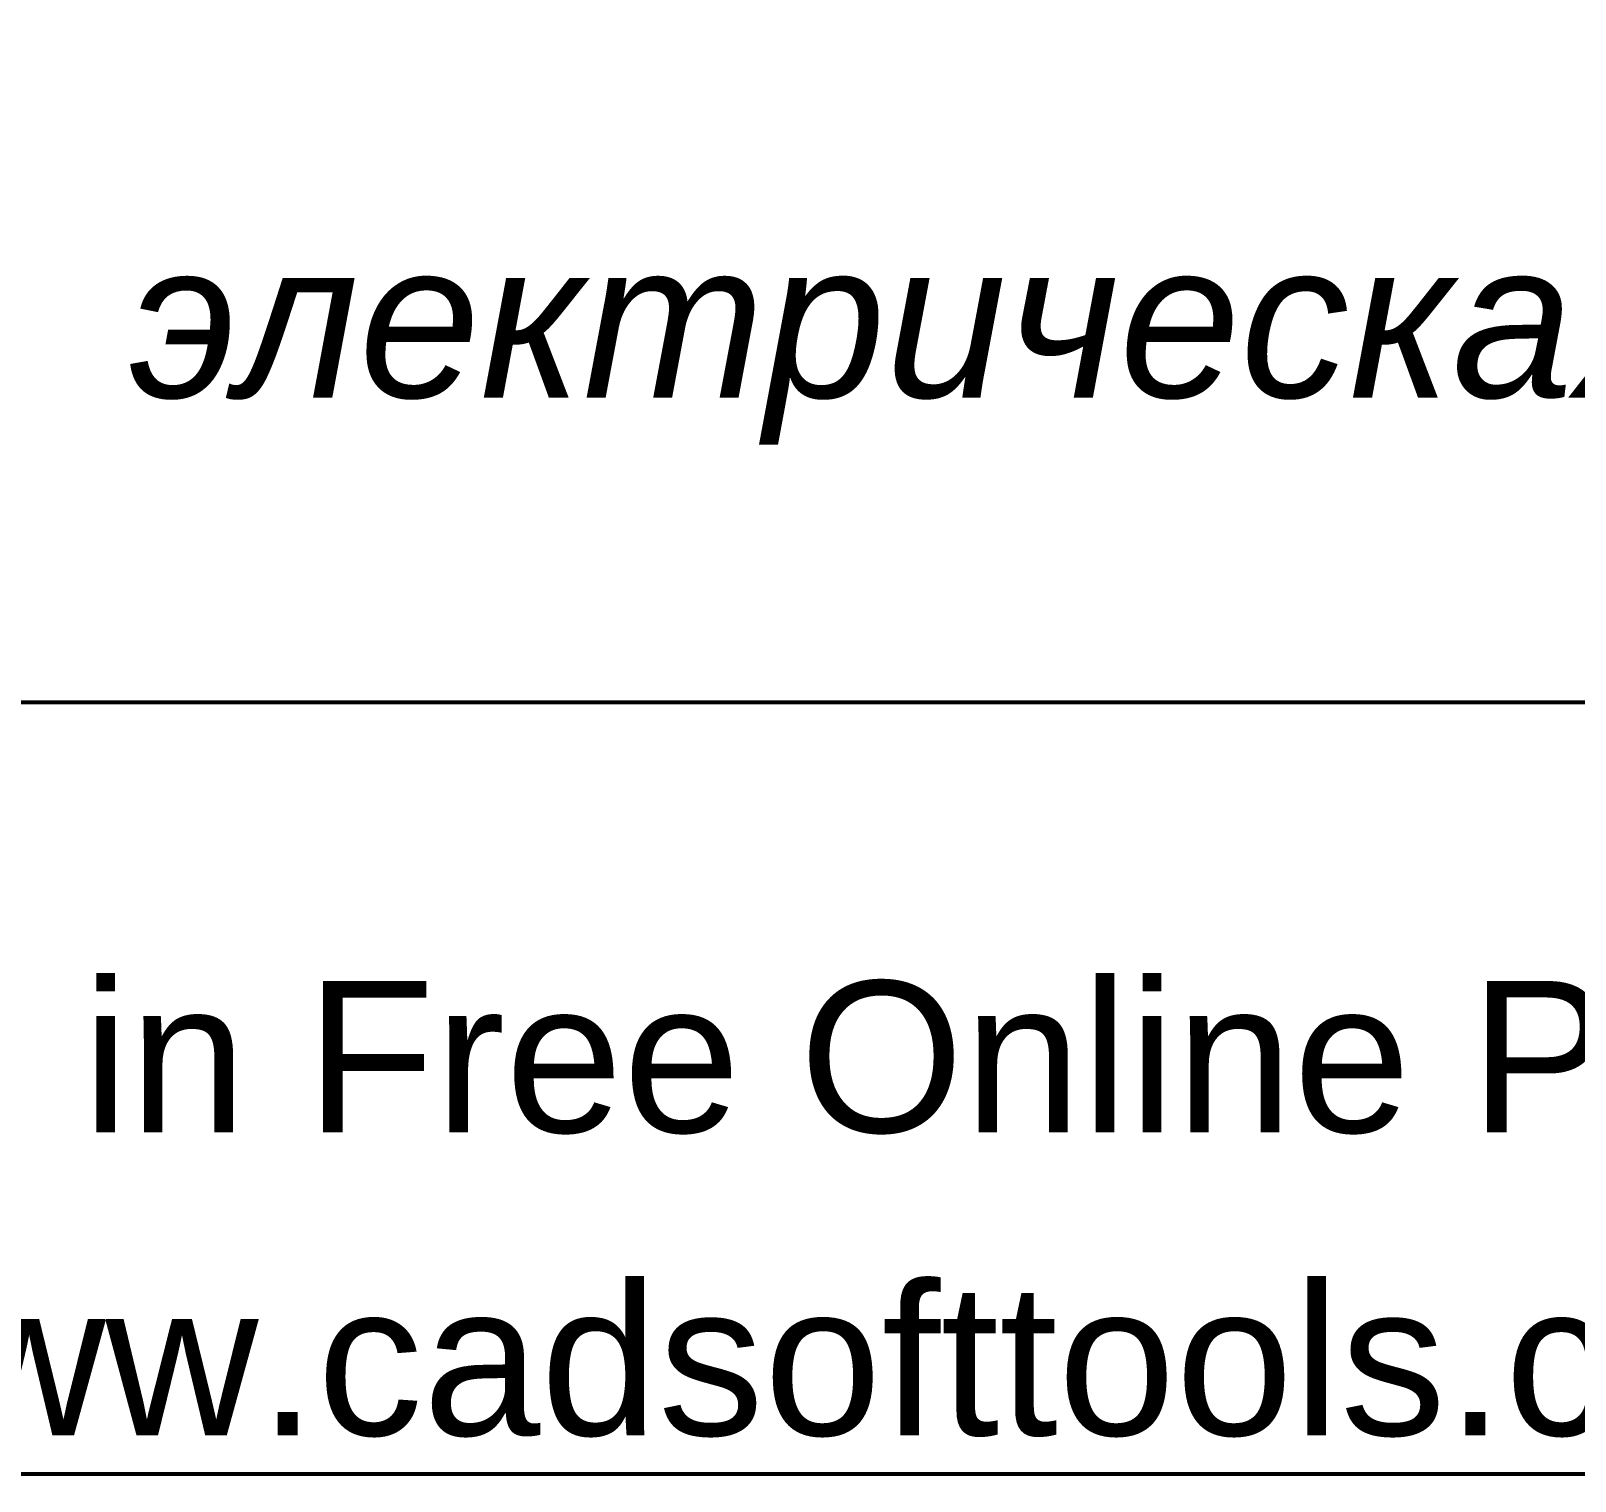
# Model space of a CAD drawing. Header units: millimetres. Extents: x 20 to 415, y 1 to 292.
# Drawn here: x 299.43 to 329.44, y 4.72 to 32.9 of the extents above; entities that cross this region are included whole.
import ezdxf

# ---------------------------------------------------------------- set-up
doc = ezdxf.new("R2010")
doc.units = ezdxf.units.MM
doc.header["$MEASUREMENT"] = 0
doc.layers.get('0').update_dxf_attribs({"linetype": 'CONTINUOUS'})
doc.layers.add('23ED830', color=7, linetype='CONTINUOUS')
doc.styles.add('23ED8D0', font='Arial.ttf')
doc.styles.add('Arial$201', font='ariali.ttf', dxfattribs={"oblique": 15, "height": 4.617384})

# ---------------------------------------------------------------- blocks, each defined once
blk = doc.blocks.new('239C7B0')
at = {"layer": '23ED830', "color": 0, "true_color": 0x000001, "style": '23ED8D0'}
for s, p in [('Created in Free Online PDF to DWG Converter by CADSoftTools', (0, 0)), ('http://www.cadsofttools.com/pdf-to-dwg-online/', (0, -2))]:
    blk.add_text(s, height=1, dxfattribs=at).set_placement(p)

msp = doc.modelspace()

# ---------------------------------------------------------------- linework, layer by layer
at = {"color": 0, "linetype": 'Continuous', "lineweight": 53, "true_color": 0x000007}
msp.add_lwpolyline([(19.872, 4.865), (415.082, 4.865), (415.082, 291.96), (19.872, 291.96)], close=True, dxfattribs=at)
msp.add_lwpolyline([(295.038, 19.856), (415.082, 19.856), (415.082, 19.856)], dxfattribs=at)

# ---------------------------------------------------------------- block references
at = {"layer": '23ED830', "color": 0, "true_color": 0x000000, "xscale": 2.942707237334278, "yscale": 2.942707237334278, "zscale": 2.942707237334278}
msp.add_blockref('239C7B0', (284.663, 11.495), dxfattribs=at)

# ---------------------------------------------------------------- texts
at = {"color": 0, "true_color": 0x000007, "style": 'Arial$201'}
msp.add_text('электрическая структурная', height=3.02928, dxfattribs=at).set_placement((301.342, 25.772))

doc.saveas('drawing.dxf')
